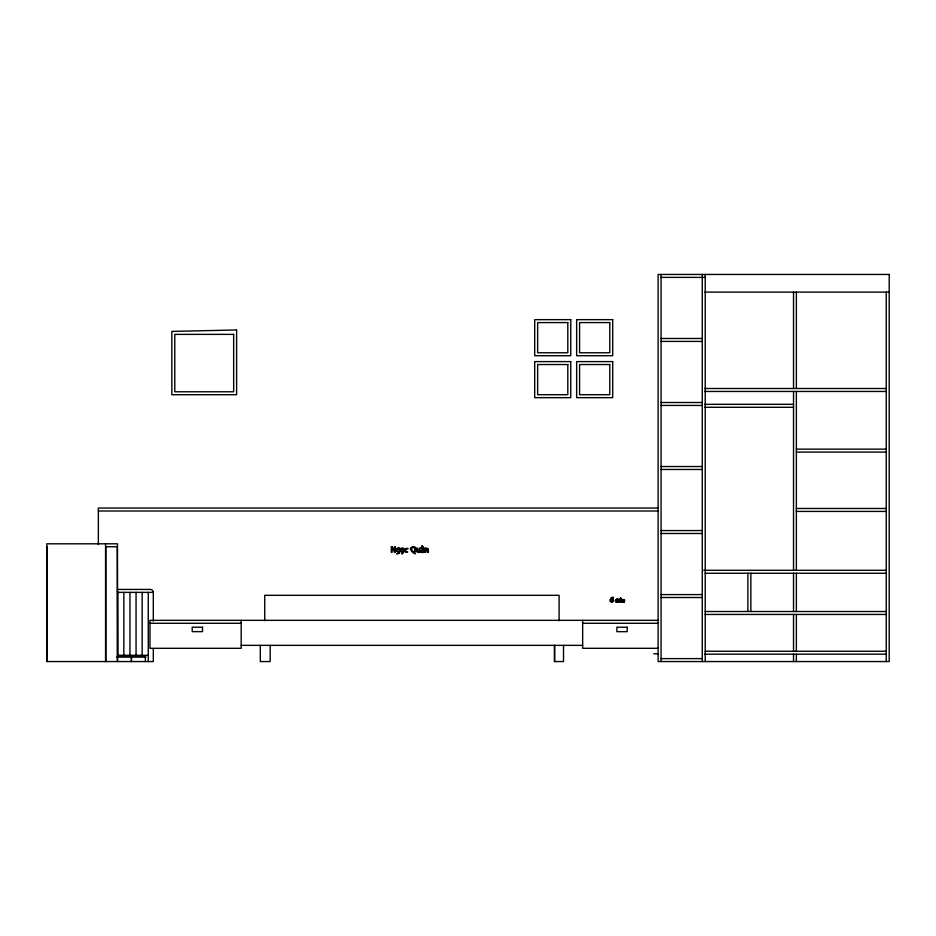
<?xml version="1.0" encoding="UTF-8"?>
<svg xmlns="http://www.w3.org/2000/svg" width="936" height="936" viewBox="0 0 936 936"><rect width="100%" height="100%" fill="white"/><g stroke="black" fill="none" stroke-linecap="round" stroke-linejoin="round"><path stroke-width="1.4" d="M117.468 591.248A2.96 2.937 -90 0 1 117.69 592.371L117.725 655.329L148.274 655.329M123.844 655.329L123.844 592.371M129.952 655.329L129.952 592.371M131.297 661.553L131.297 655.668L117.807 655.668M131.555 661.553L131.555 655.668L145.349 655.668L145.349 661.553M136.059 655.329L136.059 592.371M142.167 655.329L142.167 592.371M148.274 661.553L148.274 592.371M399.04 548.274L399.754 548.087L399.496 553.176L396.595 553.784C404.083 552.977 389.551 550.087 399.04 548.274A1.907 1.907 0 0 0 397.636 548.005M418.696 551.643L419.234 548.087L419.96 548.087L419.96 552.357L417.947 552.474L416.707 551.596L416.602 548.087L417.327 548.087L417.456 551.48L418.696 551.643A1.252 1.252 0 0 1 417.877 551.772M660.968 277.395L705.217 277.395M704.937 292.114L889.2 292.114M661.062 338.481L702.269 338.481M661.062 341.418L702.269 341.418M704.726 388.51L886.252 388.51M704.726 391.459L886.252 391.459M661.062 402.503L702.269 402.503M704.726 404.329L793.529 404.329M661.062 405.44L702.269 405.44M704.726 407.277L793.529 407.277M796.36 449.14L886.252 449.14M796.36 452.076L886.252 452.076M661.062 466.526L702.269 466.526M661.062 469.474L702.269 469.474M658.113 508.049L98.35 508.049L98.35 544.612M796.36 508.482L886.252 508.482M98.35 510.997L658.113 510.997M796.36 511.419L886.252 511.419M661.062 530.56L702.269 530.56M661.062 533.497L702.269 533.497M703.743 570.293L886.252 570.293M705.217 573.241L886.252 573.241M117.409 589.434L150.38 589.434A2.96 2.937 -90 0 1 153.305 592.371L153.305 621.2M117.69 592.371L153.34 592.371M661.062 594.582L702.269 594.582M661.062 597.519L702.269 597.519M705.217 611.512L886.252 611.512M705.217 614.449L886.252 614.449M658.113 620.334L149.971 620.334L149.971 648.309L241.184 648.309L241.184 620.334M149.971 623.282L241.184 623.282M582.66 623.282L658.113 623.282M241.184 645.36L582.66 645.36M658.113 648.309L582.66 648.309L582.66 620.334M705.217 651.245L886.252 651.245M653.702 653.761L658.113 653.761M704.726 654.194L886.252 654.194M116.743 657.13L131.297 657.13M131.555 657.13L146.074 657.13M661.062 658.605L702.269 658.605M612.6 598.116L612.027 597.285L610.869 598.116L613.033 598.045L613.092 597.11L612.764 598.045M886.252 292.114L886.252 661.553M796.36 292.114L796.36 388.51M796.36 391.459L796.36 570.293M796.36 573.241L796.36 611.512M796.36 614.449L796.36 651.245M796.36 654.194L796.36 661.553M793.529 292.114L793.529 388.51M793.529 391.459L793.529 570.293M793.529 573.241L793.529 611.512M793.529 614.449L793.529 651.245M793.529 654.194L793.529 661.553M750.859 573.241L750.859 611.512M747.899 573.241L747.899 611.512M705.217 274.447L705.217 661.553M702.269 274.447L702.269 661.553M661.062 274.447L661.062 661.553M563.519 645.36L563.519 661.553L554.393 661.553L554.393 645.36M559.108 620.755L559.108 595.319L264.736 595.319L264.736 620.755M554.697 645.36L554.697 661.553M270.188 645.36L270.188 661.553L260.313 661.553L260.313 645.36M153.305 648.578L153.305 661.553L46.8 661.553L46.8 543.804L117.445 543.804L117.632 661.553M117.328 661.553L117.328 546.741L105.85 546.741L105.873 661.553M105.569 543.804L105.569 661.553M47.104 546.741L47.104 661.553M415.865 549.514L415.198 551.667A2.118 2.118 0 0 1 414.25 552.31C419.293 557.727 403.404 547.034 414.391 546.753A2.176 2.176 0 0 1 415.467 547.747L415.865 549.514M415.081 549.514C410.787 558.464 410.799 540.552 415.081 549.514M612.916 600.397C610.424 605.498 610.447 595.273 612.916 600.397M405.522 549.865C405.183 552.685 410.565 551.561 405.931 552.322A1.65 1.65 0 0 1 405.077 551.596L405.311 548.578L408.002 548.32C408.494 549.958 405.382 547.466 405.522 549.865M404.305 550.228L403.79 551.889A1.685 1.685 0 0 1 402.819 552.439L400.784 551.538L401.017 548.566A1.696 1.696 0 0 1 402 548.005L402.819 548.005A1.685 1.685 0 0 1 403.79 548.566L404.305 550.228M610.12 599.941C609.348 603.673 615.116 602.363 613.174 599.215A1.451 1.451 0 0 0 612.46 598.56L610.787 598.712L610.12 599.941M615.408 600.538L615.818 602.14L617.76 602.281C620.077 598.783 616.063 597.811 617.28 599.063L617.28 599.567A1.287 1.287 0 0 0 616.344 599.391L615.408 600.538M619.573 600.549C618.602 603.428 623.891 601.555 620.966 601.93C618.134 601.111 624.476 600.175 620.58 599.391A1.17 1.17 0 0 0 619.913 599.777L619.573 600.549M401.31 549.502C401.836 556.113 405.382 546.074 401.31 549.502M615.923 600.421C616.262 604.633 618.31 598.069 615.923 600.421M420.744 550.707L420.697 551.117A1.462 1.462 0 0 0 420.919 551.901L421.083 552.1A1.287 1.287 0 0 0 421.996 552.474L424.09 552.357L424.066 549.069L423.095 548.051L421.048 548.18C423.4 549.245 423.797 548.835 420.744 550.707M397.004 549.502C395.87 552.579 400.924 551.994 399.04 548.859L397.004 549.502M421.492 550.789L422.569 551.784L423.376 550.122L421.492 550.789M620.1 600.233C621.902 601.965 621.574 598.607 620.1 600.233M422.089 545.957L421.212 547.408L422.51 546.425L423.821 547.408L422.089 545.957M620.568 598.034L619.983 598.993L620.849 598.338L621.715 598.993L620.568 598.034M426.137 548.309L425.108 548.087L425.108 552.357L425.821 552.357L426.371 548.8A1.228 1.228 0 0 1 427.167 548.671L427.74 552.357L428.454 552.357L428.255 548.613L426.137 548.309M623.165 599.59L622.475 599.449L622.955 602.281C621.773 598.935 625.529 599.356 624.23 602.281L624.651 599.976L623.165 599.59M236.609 329.952L171.838 331.426L171.838 394.711L236.609 394.711L236.609 329.952M889.2 274.447L658.113 274.447L658.113 661.553L889.2 661.553L889.2 274.447M570.761 319.644L534.702 319.644L534.702 355.715L570.761 355.715L570.761 319.644M612.706 319.644L576.646 319.644L576.646 355.715L612.706 355.715L612.706 319.644M567.813 322.592L537.65 322.592L537.65 352.767L567.813 352.767L567.813 322.592M609.769 322.592L579.595 322.592L579.595 352.767L609.769 352.767L609.769 322.592M233.661 334.374L174.786 334.374L174.786 391.774L233.661 391.774L233.661 334.374M570.761 361.6L534.702 361.6L534.702 397.66L570.761 397.66L570.761 361.6M612.706 361.6L576.646 361.6L576.646 397.66L612.706 397.66L612.706 361.6M567.813 364.537L537.65 364.537L537.65 394.711L567.813 394.711L567.813 364.537M609.769 364.537L579.595 364.537L579.595 394.711L609.769 394.711L609.769 364.537M392.383 546.671L391.306 546.671L391.306 552.357L392.02 552.357L392.02 547.455L394.536 552.357L395.378 552.357L395.378 546.671L394.676 546.671L394.676 551.175L392.383 546.671M402.819 553.071L402 553.819L402.819 553.071M619.035 599.449L618.567 602.281L619.035 599.449M202.515 627.214L192.219 627.214L192.219 631.636L202.515 631.636L202.515 627.214M627.167 627.249L616.859 627.249L616.859 631.671L627.167 631.671L627.167 627.249"/></g></svg>
